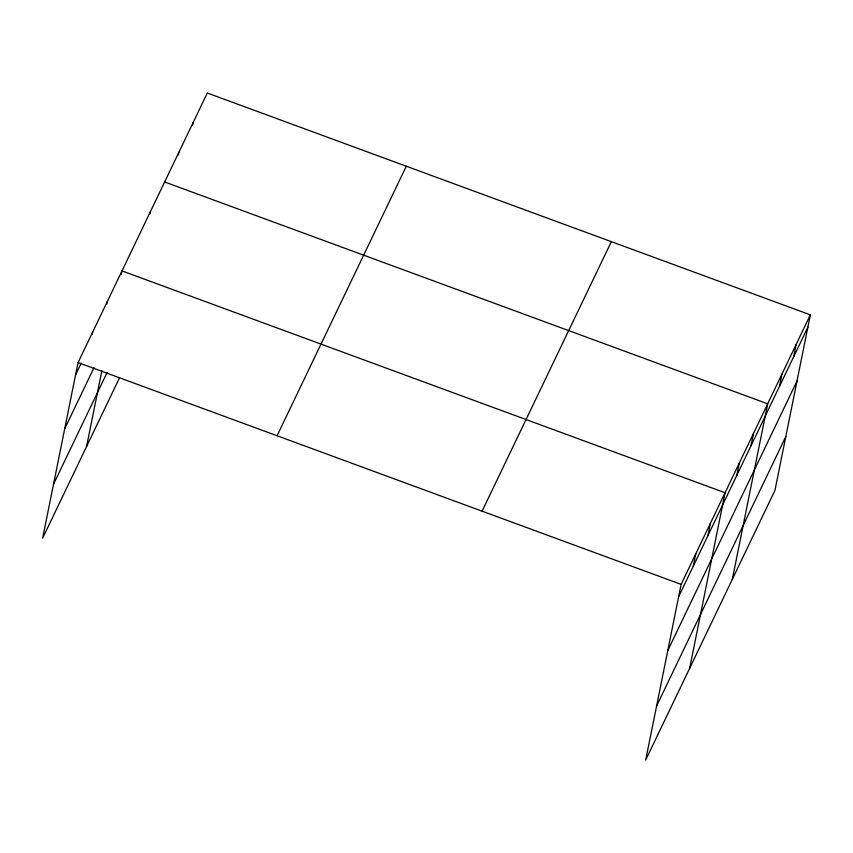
<?xml version="1.0" encoding="UTF-8"?>
<svg xmlns="http://www.w3.org/2000/svg" width="853" height="853" viewBox="0 0 853 853"><rect width="100%" height="100%" fill="white"/><g stroke="black" fill="none" stroke-linecap="round" stroke-linejoin="round"><path stroke-width="1.28" d="M810.35 314.864L681.12 584.38L645.71 759.98L774.94 490.454L810.35 314.864L207.29 93.02L78.06 362.546L42.65 538.136L119.569 377.719M92.209 334.461L92.7 331.998M106.849 303.913L107.35 301.45M86.59 446.503L101.88 370.671M121.254 274.602L121.99 270.902L725.061 492.746L689.65 668.336M149.925 214.071L150.427 211.608M178.362 154.777L178.853 152.314M192.575 125.135L193.077 122.672M693.276 566.157L695.76 553.842M707.926 535.609L710.41 523.294M736.789 475.42L739.274 463.104M751.003 445.767L753.487 433.452M732.3 579.4L767.7 403.81L164.64 181.966M779.439 386.473L781.924 374.158M793.653 356.831L796.137 344.516M75.576 374.862L81.206 363.111M64.711 428.739L94.001 367.654M53.515 484.259L107.115 372.462M277.065 435.755L406.295 166.228M482.105 511.171L611.334 241.655M678.636 596.705L807.866 327.179M667.771 650.583L797.001 381.067M656.575 706.092L785.805 436.576M78.06 362.546L681.12 584.38"/></g></svg>
